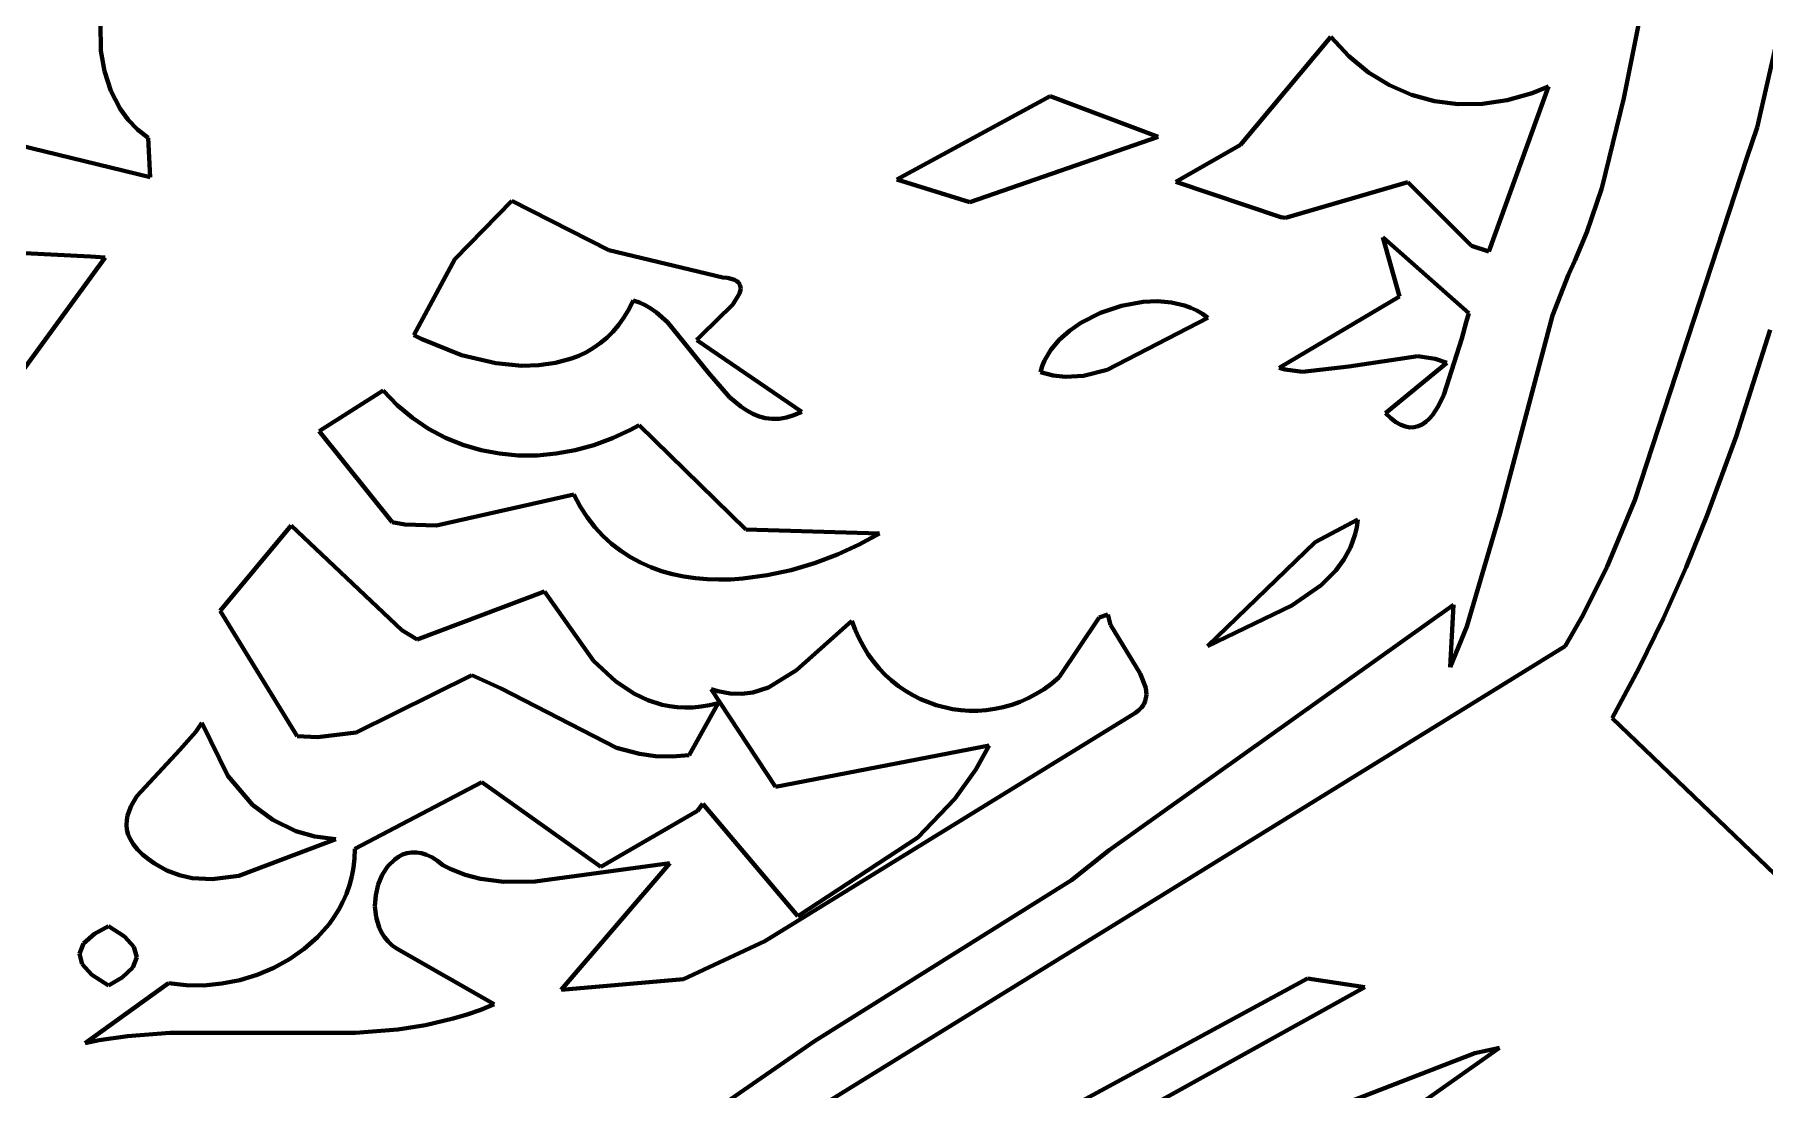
# Model space of a CAD drawing. Header units: millimetres. Extents: x 0 to 14.2, y 0 to 19.5.
# Drawn here: x 6.235 to 7.181, y 13.033 to 13.61 of the extents above; entities that cross this region are included whole.
import ezdxf

# ---------------------------------------------------------------- set-up
doc = ezdxf.new("R2010")
doc.units = ezdxf.units.MM
doc.layers.add('color#010101ff', color=7, linetype='CONTINUOUS', lineweight=100)
doc.layers.add('color#fdfdfdff', color=7, linetype='CONTINUOUS', lineweight=100)

msp = doc.modelspace()

# ---------------------------------------------------------------- linework, layer by layer
at = {"layer": 'color#010101ff'}
for p, q in [((7.12877, 13.69961), (7.10388, 13.57531)), ((7.17669, 13.55924), (7.2104, 13.70685)), ((6.27151, 13.60123), (6.27133, 13.61644)), ((6.94379, 13.60874), (6.89429, 13.54981)), ((6.95363, 13.59819), (6.94379, 13.60874)), ((6.27346, 13.58999), (6.27151, 13.60123)), ((6.96432, 13.58939), (6.95363, 13.59819)), ((6.27698, 13.57926), (6.27346, 13.58999)), ((6.97575, 13.58236), (6.96432, 13.58939)), ((6.28212, 13.56939), (6.27698, 13.57926)), ((6.79042, 13.57644), (6.70654, 13.5309)), ((6.84931, 13.55425), (6.79042, 13.57644)), ((6.98782, 13.57709), (6.97575, 13.58236)), ((7.0004, 13.57363), (6.98782, 13.57709)), ((7.03005, 13.49154), (7.06272, 13.58161)), ((7.0537, 13.578), (7.04015, 13.57414)), ((7.06272, 13.58161), (7.0537, 13.578)), ((6.28645, 13.56345), (6.28212, 13.56939)), ((7.01339, 13.57197), (7.0004, 13.57363)), ((7.02668, 13.57213), (7.01339, 13.57197)), ((7.04015, 13.57414), (7.02668, 13.57213)), ((7.10388, 13.57531), (7.0918, 13.52613)), ((6.29153, 13.55815), (6.28645, 13.56345)), ((6.29735, 13.55357), (6.29153, 13.55815)), ((7.17117, 13.54262), (7.17669, 13.55924)), ((6.21928, 13.55136), (6.29854, 13.53216)), ((6.29854, 13.53216), (6.29735, 13.55357)), ((6.74648, 13.51849), (6.84931, 13.55425)), ((6.89429, 13.54981), (6.85898, 13.52954)), ((7.10992, 13.35554), (7.17117, 13.54262)), ((6.70654, 13.5309), (6.74648, 13.51849)), ((6.85898, 13.52954), (6.91641, 13.5102)), ((6.91901, 13.50993), (6.98582, 13.52944)), ((6.98582, 13.52944), (7.02052, 13.49457)), ((6.49605, 13.51911), (6.46501, 13.48739)), ((6.5492, 13.49228), (6.49605, 13.51911)), ((7.0918, 13.52613), (7.0836, 13.5021)), ((6.91641, 13.5102), (6.91901, 13.50993)), ((7.0836, 13.5021), (7.07703, 13.48636)), ((6.26579, 13.48872), (6.20447, 13.49195)), ((6.61144, 13.4773), (6.5492, 13.49228)), ((6.97218, 13.4993), (6.98127, 13.4669)), ((7.01922, 13.45776), (6.97218, 13.4993)), ((7.02052, 13.49457), (7.03005, 13.49154)), ((6.0985, 13.24795), (6.27387, 13.48829)), ((6.27387, 13.48829), (6.26579, 13.48872)), ((6.46501, 13.48739), (6.44252, 13.44579)), ((7.07703, 13.48636), (7.07369, 13.479)), ((6.61397, 13.47702), (6.61144, 13.4773)), ((6.61608, 13.47657), (6.61397, 13.47702)), ((6.6178, 13.47598), (6.61608, 13.47657)), ((6.61914, 13.47524), (6.6178, 13.47598)), ((6.62012, 13.47437), (6.61914, 13.47524)), ((6.62078, 13.47339), (6.62012, 13.47437)), ((6.62119, 13.47111), (6.62078, 13.47339)), ((7.07369, 13.479), (7.06484, 13.45657)), ((6.56007, 13.45977), (6.56251, 13.46462)), ((6.56251, 13.46462), (6.56582, 13.46362)), ((6.56582, 13.46362), (6.56904, 13.46218)), ((6.59965, 13.44555), (6.61687, 13.46257)), ((6.61687, 13.46257), (6.62055, 13.46849)), ((6.62055, 13.46849), (6.62119, 13.47111)), ((6.84109, 13.46397), (6.82924, 13.46188)), ((6.84893, 13.46426), (6.84109, 13.46397)), ((6.85656, 13.4636), (6.84893, 13.46426)), ((6.8638, 13.46193), (6.85656, 13.4636)), ((6.98127, 13.4669), (6.91555, 13.4279)), ((6.55446, 13.45128), (6.55738, 13.45533)), ((6.55738, 13.45533), (6.56007, 13.45977)), ((6.56904, 13.46218), (6.57216, 13.46033)), ((6.57216, 13.46033), (6.57521, 13.45813)), ((6.57521, 13.45813), (6.58111, 13.45279)), ((6.81776, 13.458), (6.80717, 13.45254)), ((6.82924, 13.46188), (6.81776, 13.458)), ((6.82151, 13.42684), (6.87652, 13.4553)), ((6.86723, 13.4607), (6.8638, 13.46193)), ((6.8705, 13.45919), (6.86723, 13.4607)), ((6.87361, 13.45739), (6.8705, 13.45919)), ((6.87652, 13.4553), (6.87361, 13.45739)), ((7.01534, 13.44396), (7.01776, 13.45294)), ((7.01776, 13.45294), (7.01922, 13.45776)), ((7.06484, 13.45657), (7.03606, 13.348)), ((6.44252, 13.44579), (6.44659, 13.4437)), ((6.44659, 13.4437), (6.46865, 13.43483)), ((6.54444, 13.44136), (6.54798, 13.4443)), ((6.54798, 13.4443), (6.55132, 13.4476)), ((6.55132, 13.4476), (6.55446, 13.45128)), ((6.58111, 13.45279), (6.60355, 13.42509)), ((6.59715, 13.44301), (6.5978, 13.44373)), ((6.5978, 13.44373), (6.59965, 13.44555)), ((6.80086, 13.44813), (6.79533, 13.44317)), ((6.80717, 13.45254), (6.80086, 13.44813)), ((7.00546, 13.41307), (7.01534, 13.44396)), ((7.18391, 13.44874), (7.16529, 13.39039)), ((6.46865, 13.43483), (6.48746, 13.43037)), ((6.52867, 13.43292), (6.53283, 13.43455)), ((6.53283, 13.43455), (6.53686, 13.43649)), ((6.53686, 13.43649), (6.54073, 13.43876)), ((6.54073, 13.43876), (6.54444, 13.44136)), ((6.65458, 13.40384), (6.59715, 13.44301)), ((6.79073, 13.43772), (6.78723, 13.43185)), ((6.79533, 13.44317), (6.79073, 13.43772)), ((6.95361, 13.42859), (6.99135, 13.43427)), ((6.99135, 13.43427), (7.00077, 13.43282)), ((6.48746, 13.43037), (6.50166, 13.42904)), ((6.50166, 13.42904), (6.51096, 13.42929)), ((6.51096, 13.42929), (6.52001, 13.43055)), ((6.52001, 13.43055), (6.52867, 13.43292)), ((6.60355, 13.42509), (6.61516, 13.41195)), ((6.78594, 13.42877), (6.78498, 13.42562)), ((6.78498, 13.42562), (6.7919, 13.42376)), ((6.78723, 13.43185), (6.78594, 13.42877)), ((6.80863, 13.42349), (6.82151, 13.42684)), ((6.91555, 13.4279), (6.91874, 13.427)), ((6.91874, 13.427), (6.92829, 13.42565)), ((6.92829, 13.42565), (6.95361, 13.42859)), ((7.00706, 13.4307), (6.97355, 13.40316)), ((7.00077, 13.43282), (7.00706, 13.4307)), ((6.42578, 13.41559), (6.39085, 13.39328)), ((6.43352, 13.40756), (6.42578, 13.41559)), ((6.7919, 13.42376), (6.79868, 13.42296)), ((6.79868, 13.42296), (6.80863, 13.42349)), ((6.44182, 13.40058), (6.43352, 13.40756)), ((6.61516, 13.41195), (6.62133, 13.40669)), ((6.62133, 13.40669), (6.62454, 13.40452)), ((6.99922, 13.40212), (7.00251, 13.40713)), ((7.00251, 13.40713), (7.00546, 13.41307)), ((6.45062, 13.39464), (6.44182, 13.40058)), ((6.56571, 13.39663), (6.5609, 13.394)), ((6.62392, 13.33954), (6.56571, 13.39663)), ((6.62454, 13.40452), (6.62786, 13.40273)), ((6.62786, 13.40273), (6.63127, 13.40134)), ((6.63127, 13.40134), (6.63481, 13.40041)), ((6.63481, 13.40041), (6.63847, 13.39996)), ((6.63847, 13.39996), (6.64227, 13.40003)), ((6.64227, 13.40003), (6.64621, 13.40068)), ((6.64621, 13.40068), (6.65032, 13.40194)), ((6.65032, 13.40194), (6.65458, 13.40384)), ((6.97355, 13.40316), (6.9765, 13.40039)), ((6.9765, 13.40039), (6.97931, 13.39825)), ((6.97931, 13.39825), (6.98199, 13.39672)), ((6.98199, 13.39672), (6.98455, 13.39576)), ((6.99149, 13.39595), (6.99358, 13.39692)), ((6.99358, 13.39692), (6.99556, 13.3983)), ((6.99556, 13.3983), (6.99744, 13.40004)), ((6.99744, 13.40004), (6.99922, 13.40212)), ((6.39085, 13.39328), (6.4307, 13.34355)), ((6.45984, 13.38972), (6.45062, 13.39464)), ((6.46942, 13.38581), (6.45984, 13.38972)), ((6.55106, 13.3894), (6.54098, 13.38569)), ((6.5609, 13.394), (6.55106, 13.3894)), ((6.98455, 13.39576), (6.98698, 13.39533)), ((6.98698, 13.39533), (6.98929, 13.3954)), ((6.98929, 13.3954), (6.99149, 13.39595)), ((7.16529, 13.39039), (7.14949, 13.34732)), ((6.47929, 13.38291), (6.46942, 13.38581)), ((6.48939, 13.38099), (6.47929, 13.38291)), ((6.49965, 13.38004), (6.48939, 13.38099)), ((6.51001, 13.38005), (6.49965, 13.38004)), ((6.52039, 13.381), (6.51001, 13.38005)), ((6.53074, 13.38289), (6.52039, 13.381)), ((6.54098, 13.38569), (6.53074, 13.38289)), ((6.455, 13.34164), (6.52994, 13.35858)), ((6.52994, 13.35858), (6.53344, 13.35214)), ((6.53344, 13.35214), (6.53729, 13.34625)), ((7.09475, 13.31934), (7.10992, 13.35554)), ((6.37557, 13.34179), (6.33666, 13.29504)), ((6.43608, 13.28443), (6.37557, 13.34179)), ((6.4307, 13.34355), (6.4377, 13.34218)), ((6.4377, 13.34218), (6.455, 13.34164)), ((6.53729, 13.34625), (6.54146, 13.34088)), ((6.54146, 13.34088), (6.54593, 13.33603)), ((6.69708, 13.33727), (6.62392, 13.33954)), ((6.95857, 13.34495), (6.93523, 13.33259)), ((6.95708, 13.33698), (6.95797, 13.34087)), ((6.95797, 13.34087), (6.95857, 13.34495)), ((7.03606, 13.348), (7.01803, 13.28653)), ((7.14949, 13.34732), (7.13794, 13.31902)), ((6.54593, 13.33603), (6.55068, 13.33167)), ((6.55068, 13.33167), (6.5557, 13.32779)), ((6.67402, 13.32586), (6.68591, 13.33126)), ((6.68591, 13.33126), (6.69708, 13.33727)), ((6.93523, 13.33259), (6.87628, 13.27571)), ((6.95449, 13.32972), (6.95708, 13.33698)), ((6.5557, 13.32779), (6.56096, 13.32439)), ((6.56096, 13.32439), (6.56644, 13.32143)), ((6.56644, 13.32143), (6.57212, 13.31892)), ((6.6487, 13.31736), (6.66156, 13.32119)), ((6.66156, 13.32119), (6.67402, 13.32586)), ((6.94649, 13.31711), (6.95092, 13.32312)), ((6.95092, 13.32312), (6.95449, 13.32972)), ((6.57212, 13.31892), (6.57798, 13.31682)), ((6.57798, 13.31682), (6.58401, 13.31514)), ((6.58401, 13.31514), (6.59017, 13.31384)), ((6.59017, 13.31384), (6.59646, 13.31293)), ((6.59646, 13.31293), (6.60285, 13.31237)), ((6.60285, 13.31237), (6.60932, 13.31216)), ((6.60932, 13.31216), (6.61585, 13.31229)), ((6.61585, 13.31229), (6.62242, 13.31273)), ((6.62242, 13.31273), (6.6356, 13.3145)), ((6.6356, 13.3145), (6.6487, 13.31736)), ((6.93847, 13.30909), (6.94649, 13.31711)), ((7.08161, 13.29293), (7.09475, 13.31934)), ((7.13794, 13.31902), (7.12548, 13.29109)), ((6.51389, 13.30565), (6.44445, 13.27938)), ((6.54081, 13.26775), (6.51389, 13.30565)), ((6.92239, 13.29791), (6.93847, 13.30909)), ((6.33666, 13.29504), (6.37875, 13.22658)), ((6.82185, 13.29301), (6.81705, 13.29138)), ((6.82322, 13.28745), (6.82185, 13.29301)), ((7.01071, 13.29837), (6.82259, 13.16425)), ((6.87628, 13.27571), (6.92239, 13.29791)), ((7.00894, 13.26423), (7.01071, 13.29837)), ((7.07184, 13.27576), (7.08161, 13.29293)), ((6.44445, 13.27938), (6.43608, 13.28443)), ((6.68197, 13.2897), (6.65176, 13.26267)), ((6.68379, 13.28473), (6.68197, 13.2897)), ((6.6859, 13.28001), (6.68379, 13.28473)), ((6.81705, 13.29138), (6.79533, 13.25876)), ((6.8395, 13.2609), (6.82322, 13.28745)), ((7.01803, 13.28653), (7.00894, 13.26423)), ((7.12548, 13.29109), (7.11205, 13.26357)), ((6.58273, 12.97365), (7.07184, 13.27576)), ((6.68828, 13.27553), (6.6859, 13.28001)), ((6.69091, 13.2713), (6.68828, 13.27553)), ((6.55305, 13.25638), (6.54081, 13.26775)), ((6.69379, 13.26731), (6.69091, 13.2713)), ((6.69689, 13.26359), (6.69379, 13.26731)), ((6.41096, 13.22861), (6.47422, 13.25993)), ((6.47422, 13.25993), (6.49029, 13.25263)), ((6.56323, 13.24963), (6.55305, 13.25638)), ((6.65176, 13.26267), (6.63639, 13.25311)), ((6.7002, 13.26012), (6.69689, 13.26359)), ((6.70371, 13.25692), (6.7002, 13.26012)), ((6.70739, 13.25399), (6.70371, 13.25692)), ((6.79126, 13.25538), (6.78706, 13.25235)), ((6.79533, 13.25876), (6.79126, 13.25538)), ((6.84262, 13.25296), (6.8395, 13.2609)), ((7.11205, 13.26357), (7.09756, 13.2365)), ((6.49029, 13.25263), (6.55331, 13.22028)), ((6.57052, 13.24619), (6.56323, 13.24963)), ((6.57824, 13.24374), (6.57052, 13.24619)), ((6.60512, 13.25225), (6.64019, 13.19895)), ((6.60867, 13.25117), (6.60512, 13.25225)), ((6.61545, 13.24989), (6.60867, 13.25117)), ((6.62185, 13.24968), (6.61545, 13.24989)), ((6.62789, 13.25043), (6.62185, 13.24968)), ((6.63639, 13.25311), (6.62789, 13.25043)), ((6.71124, 13.25134), (6.70739, 13.25399)), ((6.71524, 13.24896), (6.71124, 13.25134)), ((6.71938, 13.24687), (6.71524, 13.24896)), ((6.72798, 13.24354), (6.71938, 13.24687)), ((6.77386, 13.24538), (6.76931, 13.24374)), ((6.77835, 13.24736), (6.77386, 13.24538)), ((6.78275, 13.24968), (6.77835, 13.24736)), ((6.78706, 13.25235), (6.78275, 13.24968)), ((6.84144, 13.24395), (6.84225, 13.24565)), ((6.84225, 13.24565), (6.84297, 13.24921)), ((6.84297, 13.24921), (6.84262, 13.25296)), ((6.58226, 13.24293), (6.57824, 13.24374)), ((6.5864, 13.2424), (6.58226, 13.24293)), ((6.59065, 13.24218), (6.5864, 13.2424)), ((6.59502, 13.24228), (6.59065, 13.24218)), ((6.5931, 13.21619), (6.60885, 13.24464)), ((6.59951, 13.24271), (6.59502, 13.24228)), ((6.60412, 13.24349), (6.59951, 13.24271)), ((6.60885, 13.24464), (6.60412, 13.24349)), ((6.63434, 13.1145), (6.83463, 13.23781)), ((6.73694, 13.2414), (6.72798, 13.24354)), ((6.74152, 13.24079), (6.73694, 13.2414)), ((6.74613, 13.24048), (6.74152, 13.24079)), ((6.75078, 13.24049), (6.74613, 13.24048)), ((6.75543, 13.24081), (6.75078, 13.24049)), ((6.76008, 13.24146), (6.75543, 13.24081)), ((6.76472, 13.24243), (6.76008, 13.24146)), ((6.76931, 13.24374), (6.76472, 13.24243)), ((6.83463, 13.23781), (6.83691, 13.23924)), ((6.83691, 13.23924), (6.8388, 13.24074)), ((6.8388, 13.24074), (6.8403, 13.24231)), ((6.8403, 13.24231), (6.84144, 13.24395)), ((7.09756, 13.2365), (7.21594, 13.12257)), ((6.32351, 13.22893), (6.31474, 13.21906)), ((6.32678, 13.23382), (6.32351, 13.22893)), ((6.3409, 13.2049), (6.32678, 13.23382)), ((6.37875, 13.22658), (6.38986, 13.22598)), ((6.38986, 13.22598), (6.41096, 13.22861)), ((6.31474, 13.21906), (6.29114, 13.19371)), ((6.55331, 13.22028), (6.56596, 13.21693)), ((6.56596, 13.21693), (6.5747, 13.2157)), ((6.64019, 13.19895), (6.75695, 13.22153)), ((6.75695, 13.22153), (6.74969, 13.20834)), ((6.5747, 13.2157), (6.58373, 13.21541)), ((6.58373, 13.21541), (6.5931, 13.21619)), ((6.74969, 13.20834), (6.73826, 13.19231)), ((6.35448, 13.1891), (6.3409, 13.2049)), ((6.47981, 13.20147), (6.41033, 13.16497)), ((6.54472, 13.15514), (6.47981, 13.20147)), ((6.28807, 13.18852), (6.28611, 13.1833)), ((6.29114, 13.19371), (6.28807, 13.18852)), ((6.36547, 13.18078), (6.35448, 13.1891)), ((6.60043, 13.1896), (6.59764, 13.1857)), ((6.65236, 13.1282), (6.60043, 13.1896)), ((6.73826, 13.19231), (6.71797, 13.17123)), ((6.28562, 13.18067), (6.28551, 13.17803)), ((6.28611, 13.1833), (6.28562, 13.18067)), ((6.37804, 13.17465), (6.36547, 13.18078)), ((6.59764, 13.1857), (6.54472, 13.15514)), ((6.28551, 13.17803), (6.28579, 13.17538)), ((6.28579, 13.17538), (6.28651, 13.17272)), ((6.28651, 13.17272), (6.28768, 13.17005)), ((6.28768, 13.17005), (6.28934, 13.16737)), ((6.34696, 13.15031), (6.39993, 13.17029)), ((6.38852, 13.17169), (6.37804, 13.17465)), ((6.39993, 13.17029), (6.38852, 13.17169)), ((6.71797, 13.17123), (6.65236, 13.1282)), ((6.28934, 13.16737), (6.29153, 13.16468)), ((6.29153, 13.16468), (6.29426, 13.16198)), ((6.29426, 13.16198), (6.29758, 13.15926)), ((6.41033, 13.16497), (6.41016, 13.15976)), ((6.43209, 13.15923), (6.43419, 13.16069)), ((6.43419, 13.16069), (6.43644, 13.16183)), ((6.43644, 13.16183), (6.43882, 13.16263)), ((6.43882, 13.16263), (6.44133, 13.16305)), ((6.44133, 13.16305), (6.44396, 13.16306)), ((6.44396, 13.16306), (6.44669, 13.16265)), ((6.44669, 13.16265), (6.44951, 13.16177)), ((6.44951, 13.16177), (6.45242, 13.1604)), ((6.45242, 13.1604), (6.45541, 13.15851)), ((6.82259, 13.16425), (6.80199, 13.14794)), ((6.29758, 13.15926), (6.30085, 13.15691)), ((6.30085, 13.15691), (6.30755, 13.15314)), ((6.30755, 13.15314), (6.31444, 13.15053)), ((6.31444, 13.15053), (6.3215, 13.14898)), ((6.4096, 13.1547), (6.40867, 13.1498)), ((6.41016, 13.15976), (6.4096, 13.1547)), ((6.4231, 13.14549), (6.42534, 13.15083)), ((6.42534, 13.15083), (6.42836, 13.15549)), ((6.42836, 13.15549), (6.43209, 13.15923)), ((6.45541, 13.15851), (6.45845, 13.15607)), ((6.45845, 13.15607), (6.4625, 13.15402)), ((6.4625, 13.15402), (6.4707, 13.15078)), ((6.4707, 13.15078), (6.47901, 13.14857)), ((6.5088, 13.14718), (6.58244, 13.15718)), ((6.58244, 13.15718), (6.52307, 13.08789)), ((6.3215, 13.14898), (6.33231, 13.1484)), ((6.33231, 13.1484), (6.34696, 13.15031)), ((6.40739, 13.14506), (6.40577, 13.14048)), ((6.40867, 13.1498), (6.40739, 13.14506)), ((6.42174, 13.1397), (6.4231, 13.14549)), ((6.47901, 13.14857), (6.49166, 13.14692)), ((6.49166, 13.14692), (6.5088, 13.14718)), ((6.80199, 13.14794), (6.66149, 13.05981)), ((6.40159, 13.13184), (6.39906, 13.12778)), ((6.40383, 13.13607), (6.40159, 13.13184)), ((6.40577, 13.14048), (6.40383, 13.13607)), ((6.42132, 13.1337), (6.42174, 13.1397)), ((6.42194, 13.12772), (6.42132, 13.1337)), ((6.27572, 13.1228), (6.26811, 13.11858)), ((6.28449, 13.11705), (6.27572, 13.1228)), ((6.39626, 13.1239), (6.3899, 13.11671)), ((6.39906, 13.12778), (6.39626, 13.1239)), ((6.42367, 13.12199), (6.42194, 13.12772)), ((6.42498, 13.11929), (6.42367, 13.12199)), ((6.26203, 13.11318), (6.25976, 13.10764)), ((6.26811, 13.11858), (6.26203, 13.11318)), ((6.28962, 13.11135), (6.28449, 13.11705)), ((6.3899, 13.11671), (6.38265, 13.11031)), ((6.4266, 13.11675), (6.42498, 13.11929)), ((6.42854, 13.11439), (6.4266, 13.11675)), ((6.43081, 13.11223), (6.42854, 13.11439)), ((6.58988, 13.09374), (6.63434, 13.1145)), ((6.25976, 13.10764), (6.2613, 13.10197)), ((6.28891, 13.10013), (6.29109, 13.10572)), ((6.29109, 13.10572), (6.28962, 13.11135)), ((6.37465, 13.10472), (6.36602, 13.09999)), ((6.38265, 13.11031), (6.37465, 13.10472)), ((6.43341, 13.11032), (6.43081, 13.11223)), ((6.48651, 13.08004), (6.43341, 13.11032)), ((6.2613, 13.10197), (6.26664, 13.09617)), ((6.26664, 13.09617), (6.27578, 13.09023)), ((6.27578, 13.09023), (6.28308, 13.09461)), ((6.28308, 13.09461), (6.28891, 13.10013)), ((6.35689, 13.09615), (6.3474, 13.09324)), ((6.36602, 13.09999), (6.35689, 13.09615)), ((6.52307, 13.08789), (6.58988, 13.09374)), ((6.93091, 13.0942), (6.7151, 12.97694)), ((6.96225, 13.08939), (6.93091, 13.0942)), ((6.30842, 13.09159), (6.26289, 13.05877)), ((6.31805, 13.09043), (6.30842, 13.09159)), ((6.32785, 13.09035), (6.31805, 13.09043)), ((6.33768, 13.09129), (6.32785, 13.09035)), ((6.3474, 13.09324), (6.33768, 13.09129)), ((6.6499, 12.91611), (6.96225, 13.08939)), ((6.47164, 13.07446), (6.4791, 13.07706)), ((6.4791, 13.07706), (6.48651, 13.08004)), ((6.41068, 13.0644), (6.43378, 13.0663)), ((6.43378, 13.0663), (6.44903, 13.06869)), ((6.44903, 13.06869), (6.46414, 13.07221)), ((6.46414, 13.07221), (6.47164, 13.07446)), ((6.26289, 13.05877), (6.27057, 13.06032)), ((6.27057, 13.06032), (6.286, 13.06263)), ((6.286, 13.06263), (6.30929, 13.06442)), ((6.30929, 13.06442), (6.41068, 13.0644)), ((6.66149, 13.05981), (6.61124, 13.02506)), ((6.98944, 13.02334), (7.03589, 13.05629)), ((7.03589, 13.05629), (7.02236, 13.05334)), ((7.02236, 13.05334), (6.93256, 13.01843))]:
    msp.add_line(p, q, dxfattribs=at)
at = {"layer": 'color#fdfdfdff'}
for p, q in [((7.10388, 13.57531), (7.12877, 13.69961)), ((7.2104, 13.70685), (7.17669, 13.55924)), ((6.27133, 13.61644), (6.27151, 13.60123)), ((6.89429, 13.54981), (6.94379, 13.60874)), ((6.94379, 13.60874), (6.95363, 13.59819)), ((6.27151, 13.60123), (6.27346, 13.58999)), ((6.95363, 13.59819), (6.96432, 13.58939)), ((6.27346, 13.58999), (6.27698, 13.57926)), ((6.96432, 13.58939), (6.97575, 13.58236)), ((6.27698, 13.57926), (6.28212, 13.56939)), ((6.70654, 13.5309), (6.79042, 13.57644)), ((6.79042, 13.57644), (6.84931, 13.55425)), ((6.97575, 13.58236), (6.98782, 13.57709)), ((6.98782, 13.57709), (7.0004, 13.57363)), ((7.06272, 13.58161), (7.03005, 13.49154)), ((7.04015, 13.57414), (7.0537, 13.578)), ((7.0537, 13.578), (7.06272, 13.58161)), ((6.28212, 13.56939), (6.28645, 13.56345)), ((7.0004, 13.57363), (7.01339, 13.57197)), ((7.01339, 13.57197), (7.02668, 13.57213)), ((7.02668, 13.57213), (7.04015, 13.57414)), ((7.0918, 13.52613), (7.10388, 13.57531)), ((6.28645, 13.56345), (6.29153, 13.55815)), ((6.29153, 13.55815), (6.29735, 13.55357)), ((7.17669, 13.55924), (7.17117, 13.54262)), ((6.29854, 13.53216), (6.21928, 13.55136)), ((6.29735, 13.55357), (6.29854, 13.53216)), ((6.84931, 13.55425), (6.74648, 13.51849)), ((6.85898, 13.52954), (6.89429, 13.54981)), ((7.17117, 13.54262), (7.10992, 13.35554)), ((6.74648, 13.51849), (6.70654, 13.5309)), ((6.91641, 13.5102), (6.85898, 13.52954)), ((6.98582, 13.52944), (6.91901, 13.50993)), ((7.02052, 13.49457), (6.98582, 13.52944)), ((6.46501, 13.48739), (6.49605, 13.51911)), ((6.49605, 13.51911), (6.5492, 13.49228)), ((7.0836, 13.5021), (7.0918, 13.52613)), ((6.91901, 13.50993), (6.91641, 13.5102)), ((7.07703, 13.48636), (7.0836, 13.5021)), ((6.20447, 13.49195), (6.26579, 13.48872)), ((6.5492, 13.49228), (6.61144, 13.4773)), ((6.97218, 13.4993), (7.01922, 13.45776)), ((6.98127, 13.4669), (6.97218, 13.4993)), ((7.03005, 13.49154), (7.02052, 13.49457)), ((6.27387, 13.48829), (6.0985, 13.24795)), ((6.26579, 13.48872), (6.27387, 13.48829)), ((6.44252, 13.44579), (6.46501, 13.48739)), ((7.07369, 13.479), (7.07703, 13.48636)), ((6.61144, 13.4773), (6.61397, 13.47702)), ((6.61397, 13.47702), (6.61608, 13.47657)), ((6.61608, 13.47657), (6.6178, 13.47598)), ((6.6178, 13.47598), (6.61914, 13.47524)), ((6.61914, 13.47524), (6.62012, 13.47437)), ((6.62012, 13.47437), (6.62078, 13.47339)), ((6.62078, 13.47339), (6.62119, 13.47111)), ((7.06484, 13.45657), (7.07369, 13.479)), ((6.56251, 13.46462), (6.56007, 13.45977)), ((6.56582, 13.46362), (6.56251, 13.46462)), ((6.56904, 13.46218), (6.56582, 13.46362)), ((6.61687, 13.46257), (6.59965, 13.44555)), ((6.62055, 13.46849), (6.61687, 13.46257)), ((6.62119, 13.47111), (6.62055, 13.46849)), ((6.82924, 13.46188), (6.84109, 13.46397)), ((6.84109, 13.46397), (6.84893, 13.46426)), ((6.84893, 13.46426), (6.85656, 13.4636)), ((6.85656, 13.4636), (6.8638, 13.46193)), ((6.91555, 13.4279), (6.98127, 13.4669)), ((6.55738, 13.45533), (6.55446, 13.45128)), ((6.56007, 13.45977), (6.55738, 13.45533)), ((6.57216, 13.46033), (6.56904, 13.46218)), ((6.57521, 13.45813), (6.57216, 13.46033)), ((6.58111, 13.45279), (6.57521, 13.45813)), ((6.80717, 13.45254), (6.81776, 13.458)), ((6.81776, 13.458), (6.82924, 13.46188)), ((6.87652, 13.4553), (6.82151, 13.42684)), ((6.8638, 13.46193), (6.86723, 13.4607)), ((6.86723, 13.4607), (6.8705, 13.45919)), ((6.8705, 13.45919), (6.87361, 13.45739)), ((6.87361, 13.45739), (6.87652, 13.4553)), ((7.01776, 13.45294), (7.01534, 13.44396)), ((7.01922, 13.45776), (7.01776, 13.45294)), ((7.03606, 13.348), (7.06484, 13.45657)), ((6.44659, 13.4437), (6.44252, 13.44579)), ((6.46865, 13.43483), (6.44659, 13.4437)), ((6.54798, 13.4443), (6.54444, 13.44136)), ((6.55132, 13.4476), (6.54798, 13.4443)), ((6.55446, 13.45128), (6.55132, 13.4476)), ((6.60355, 13.42509), (6.58111, 13.45279)), ((6.5978, 13.44373), (6.59715, 13.44301)), ((6.59965, 13.44555), (6.5978, 13.44373)), ((6.79533, 13.44317), (6.80086, 13.44813)), ((6.80086, 13.44813), (6.80717, 13.45254)), ((7.01534, 13.44396), (7.00546, 13.41307)), ((7.16529, 13.39039), (7.18391, 13.44874)), ((6.48746, 13.43037), (6.46865, 13.43483)), ((6.53283, 13.43455), (6.52867, 13.43292)), ((6.53686, 13.43649), (6.53283, 13.43455)), ((6.54073, 13.43876), (6.53686, 13.43649)), ((6.54444, 13.44136), (6.54073, 13.43876)), ((6.59715, 13.44301), (6.65458, 13.40384)), ((6.78723, 13.43185), (6.79073, 13.43772)), ((6.79073, 13.43772), (6.79533, 13.44317)), ((6.99135, 13.43427), (6.95361, 13.42859)), ((7.00077, 13.43282), (6.99135, 13.43427)), ((6.50166, 13.42904), (6.48746, 13.43037)), ((6.51096, 13.42929), (6.50166, 13.42904)), ((6.52001, 13.43055), (6.51096, 13.42929)), ((6.52867, 13.43292), (6.52001, 13.43055)), ((6.61516, 13.41195), (6.60355, 13.42509)), ((6.78498, 13.42562), (6.78594, 13.42877)), ((6.7919, 13.42376), (6.78498, 13.42562)), ((6.78594, 13.42877), (6.78723, 13.43185)), ((6.82151, 13.42684), (6.80863, 13.42349)), ((6.91874, 13.427), (6.91555, 13.4279)), ((6.92829, 13.42565), (6.91874, 13.427)), ((6.95361, 13.42859), (6.92829, 13.42565)), ((6.97355, 13.40316), (7.00706, 13.4307)), ((7.00706, 13.4307), (7.00077, 13.43282)), ((6.39085, 13.39328), (6.42578, 13.41559)), ((6.42578, 13.41559), (6.43352, 13.40756)), ((6.79868, 13.42296), (6.7919, 13.42376)), ((6.80863, 13.42349), (6.79868, 13.42296)), ((6.43352, 13.40756), (6.44182, 13.40058)), ((6.62133, 13.40669), (6.61516, 13.41195)), ((6.62454, 13.40452), (6.62133, 13.40669)), ((7.00251, 13.40713), (6.99922, 13.40212)), ((7.00546, 13.41307), (7.00251, 13.40713)), ((6.44182, 13.40058), (6.45062, 13.39464)), ((6.5609, 13.394), (6.56571, 13.39663)), ((6.56571, 13.39663), (6.62392, 13.33954)), ((6.62786, 13.40273), (6.62454, 13.40452)), ((6.63127, 13.40134), (6.62786, 13.40273)), ((6.63481, 13.40041), (6.63127, 13.40134)), ((6.63847, 13.39996), (6.63481, 13.40041)), ((6.64227, 13.40003), (6.63847, 13.39996)), ((6.64621, 13.40068), (6.64227, 13.40003)), ((6.65032, 13.40194), (6.64621, 13.40068)), ((6.65458, 13.40384), (6.65032, 13.40194)), ((6.9765, 13.40039), (6.97355, 13.40316)), ((6.97931, 13.39825), (6.9765, 13.40039)), ((6.98199, 13.39672), (6.97931, 13.39825)), ((6.98455, 13.39576), (6.98199, 13.39672)), ((6.99358, 13.39692), (6.99149, 13.39595)), ((6.99556, 13.3983), (6.99358, 13.39692)), ((6.99744, 13.40004), (6.99556, 13.3983)), ((6.99922, 13.40212), (6.99744, 13.40004)), ((6.4307, 13.34355), (6.39085, 13.39328)), ((6.45062, 13.39464), (6.45984, 13.38972)), ((6.45984, 13.38972), (6.46942, 13.38581)), ((6.54098, 13.38569), (6.55106, 13.3894)), ((6.55106, 13.3894), (6.5609, 13.394)), ((6.98698, 13.39533), (6.98455, 13.39576)), ((6.98929, 13.3954), (6.98698, 13.39533)), ((6.99149, 13.39595), (6.98929, 13.3954)), ((7.14949, 13.34732), (7.16529, 13.39039)), ((6.46942, 13.38581), (6.47929, 13.38291)), ((6.47929, 13.38291), (6.48939, 13.38099)), ((6.48939, 13.38099), (6.49965, 13.38004)), ((6.49965, 13.38004), (6.51001, 13.38005)), ((6.51001, 13.38005), (6.52039, 13.381)), ((6.52039, 13.381), (6.53074, 13.38289)), ((6.53074, 13.38289), (6.54098, 13.38569)), ((6.52994, 13.35858), (6.455, 13.34164)), ((6.53344, 13.35214), (6.52994, 13.35858)), ((6.53729, 13.34625), (6.53344, 13.35214)), ((7.10992, 13.35554), (7.09475, 13.31934)), ((6.33666, 13.29504), (6.37557, 13.34179)), ((6.37557, 13.34179), (6.43608, 13.28443)), ((6.4377, 13.34218), (6.4307, 13.34355)), ((6.455, 13.34164), (6.4377, 13.34218)), ((6.54146, 13.34088), (6.53729, 13.34625)), ((6.54593, 13.33603), (6.54146, 13.34088)), ((6.62392, 13.33954), (6.69708, 13.33727)), ((6.93523, 13.33259), (6.95857, 13.34495)), ((6.95797, 13.34087), (6.95708, 13.33698)), ((6.95857, 13.34495), (6.95797, 13.34087)), ((7.01803, 13.28653), (7.03606, 13.348)), ((7.13794, 13.31902), (7.14949, 13.34732)), ((6.55068, 13.33167), (6.54593, 13.33603)), ((6.5557, 13.32779), (6.55068, 13.33167)), ((6.68591, 13.33126), (6.67402, 13.32586)), ((6.69708, 13.33727), (6.68591, 13.33126)), ((6.87628, 13.27571), (6.93523, 13.33259)), ((6.95708, 13.33698), (6.95449, 13.32972)), ((6.56096, 13.32439), (6.5557, 13.32779)), ((6.56644, 13.32143), (6.56096, 13.32439)), ((6.57212, 13.31892), (6.56644, 13.32143)), ((6.66156, 13.32119), (6.6487, 13.31736)), ((6.67402, 13.32586), (6.66156, 13.32119)), ((6.95092, 13.32312), (6.94649, 13.31711)), ((6.95449, 13.32972), (6.95092, 13.32312)), ((6.57798, 13.31682), (6.57212, 13.31892)), ((6.58401, 13.31514), (6.57798, 13.31682)), ((6.59017, 13.31384), (6.58401, 13.31514)), ((6.59646, 13.31293), (6.59017, 13.31384)), ((6.60285, 13.31237), (6.59646, 13.31293)), ((6.60932, 13.31216), (6.60285, 13.31237)), ((6.61585, 13.31229), (6.60932, 13.31216)), ((6.62242, 13.31273), (6.61585, 13.31229)), ((6.6356, 13.3145), (6.62242, 13.31273)), ((6.6487, 13.31736), (6.6356, 13.3145)), ((6.94649, 13.31711), (6.93847, 13.30909)), ((7.09475, 13.31934), (7.08161, 13.29293)), ((7.12548, 13.29109), (7.13794, 13.31902)), ((6.44445, 13.27938), (6.51389, 13.30565)), ((6.51389, 13.30565), (6.54081, 13.26775)), ((6.93847, 13.30909), (6.92239, 13.29791)), ((6.37875, 13.22658), (6.33666, 13.29504)), ((6.81705, 13.29138), (6.82185, 13.29301)), ((6.82185, 13.29301), (6.82322, 13.28745)), ((6.82259, 13.16425), (7.01071, 13.29837)), ((6.92239, 13.29791), (6.87628, 13.27571)), ((7.01071, 13.29837), (7.00894, 13.26423)), ((7.08161, 13.29293), (7.07184, 13.27576)), ((6.43608, 13.28443), (6.44445, 13.27938)), ((6.65176, 13.26267), (6.68197, 13.2897)), ((6.68197, 13.2897), (6.68379, 13.28473)), ((6.68379, 13.28473), (6.6859, 13.28001)), ((6.79533, 13.25876), (6.81705, 13.29138)), ((6.82322, 13.28745), (6.8395, 13.2609)), ((7.00894, 13.26423), (7.01803, 13.28653)), ((7.11205, 13.26357), (7.12548, 13.29109)), ((7.07184, 13.27576), (6.58273, 12.97365)), ((6.6859, 13.28001), (6.68828, 13.27553)), ((6.68828, 13.27553), (6.69091, 13.2713)), ((6.54081, 13.26775), (6.55305, 13.25638)), ((6.69091, 13.2713), (6.69379, 13.26731)), ((6.69379, 13.26731), (6.69689, 13.26359)), ((6.47422, 13.25993), (6.41096, 13.22861)), ((6.49029, 13.25263), (6.47422, 13.25993)), ((6.55305, 13.25638), (6.56323, 13.24963)), ((6.63639, 13.25311), (6.65176, 13.26267)), ((6.69689, 13.26359), (6.7002, 13.26012)), ((6.7002, 13.26012), (6.70371, 13.25692)), ((6.70371, 13.25692), (6.70739, 13.25399)), ((6.78706, 13.25235), (6.79126, 13.25538)), ((6.79126, 13.25538), (6.79533, 13.25876)), ((6.8395, 13.2609), (6.84262, 13.25296)), ((7.09756, 13.2365), (7.11205, 13.26357)), ((6.55331, 13.22028), (6.49029, 13.25263)), ((6.56323, 13.24963), (6.57052, 13.24619)), ((6.57052, 13.24619), (6.57824, 13.24374)), ((6.60512, 13.25225), (6.60867, 13.25117)), ((6.64019, 13.19895), (6.60512, 13.25225)), ((6.60867, 13.25117), (6.61545, 13.24989)), ((6.61545, 13.24989), (6.62185, 13.24968)), ((6.62185, 13.24968), (6.62789, 13.25043)), ((6.62789, 13.25043), (6.63639, 13.25311)), ((6.70739, 13.25399), (6.71124, 13.25134)), ((6.71124, 13.25134), (6.71524, 13.24896)), ((6.71524, 13.24896), (6.71938, 13.24687)), ((6.71938, 13.24687), (6.72798, 13.24354)), ((6.76931, 13.24374), (6.77386, 13.24538)), ((6.77386, 13.24538), (6.77835, 13.24736)), ((6.77835, 13.24736), (6.78275, 13.24968)), ((6.78275, 13.24968), (6.78706, 13.25235)), ((6.84225, 13.24565), (6.84144, 13.24395)), ((6.84297, 13.24921), (6.84225, 13.24565)), ((6.84262, 13.25296), (6.84297, 13.24921)), ((6.57824, 13.24374), (6.58226, 13.24293)), ((6.58226, 13.24293), (6.5864, 13.2424)), ((6.5864, 13.2424), (6.59065, 13.24218)), ((6.59065, 13.24218), (6.59502, 13.24228)), ((6.60885, 13.24464), (6.5931, 13.21619)), ((6.59502, 13.24228), (6.59951, 13.24271)), ((6.59951, 13.24271), (6.60412, 13.24349)), ((6.60412, 13.24349), (6.60885, 13.24464)), ((6.83463, 13.23781), (6.63434, 13.1145)), ((6.72798, 13.24354), (6.73694, 13.2414)), ((6.73694, 13.2414), (6.74152, 13.24079)), ((6.74152, 13.24079), (6.74613, 13.24048)), ((6.74613, 13.24048), (6.75078, 13.24049)), ((6.75078, 13.24049), (6.75543, 13.24081)), ((6.75543, 13.24081), (6.76008, 13.24146)), ((6.76008, 13.24146), (6.76472, 13.24243)), ((6.76472, 13.24243), (6.76931, 13.24374)), ((6.83691, 13.23924), (6.83463, 13.23781)), ((6.8388, 13.24074), (6.83691, 13.23924)), ((6.8403, 13.24231), (6.8388, 13.24074)), ((6.84144, 13.24395), (6.8403, 13.24231)), ((7.21594, 13.12257), (7.09756, 13.2365)), ((6.31474, 13.21906), (6.32351, 13.22893)), ((6.32351, 13.22893), (6.32678, 13.23382)), ((6.32678, 13.23382), (6.3409, 13.2049)), ((6.38986, 13.22598), (6.37875, 13.22658)), ((6.41096, 13.22861), (6.38986, 13.22598)), ((6.29114, 13.19371), (6.31474, 13.21906)), ((6.56596, 13.21693), (6.55331, 13.22028)), ((6.5747, 13.2157), (6.56596, 13.21693)), ((6.75695, 13.22153), (6.64019, 13.19895)), ((6.74969, 13.20834), (6.75695, 13.22153)), ((6.58373, 13.21541), (6.5747, 13.2157)), ((6.5931, 13.21619), (6.58373, 13.21541)), ((6.73826, 13.19231), (6.74969, 13.20834)), ((6.3409, 13.2049), (6.35448, 13.1891)), ((6.41033, 13.16497), (6.47981, 13.20147)), ((6.47981, 13.20147), (6.54472, 13.15514)), ((6.28611, 13.1833), (6.28807, 13.18852)), ((6.28807, 13.18852), (6.29114, 13.19371)), ((6.35448, 13.1891), (6.36547, 13.18078)), ((6.59764, 13.1857), (6.60043, 13.1896)), ((6.60043, 13.1896), (6.65236, 13.1282)), ((6.71797, 13.17123), (6.73826, 13.19231)), ((6.28551, 13.17803), (6.28562, 13.18067)), ((6.28562, 13.18067), (6.28611, 13.1833)), ((6.36547, 13.18078), (6.37804, 13.17465)), ((6.54472, 13.15514), (6.59764, 13.1857)), ((6.28579, 13.17538), (6.28551, 13.17803)), ((6.28651, 13.17272), (6.28579, 13.17538)), ((6.28768, 13.17005), (6.28651, 13.17272)), ((6.28934, 13.16737), (6.28768, 13.17005)), ((6.39993, 13.17029), (6.34696, 13.15031)), ((6.37804, 13.17465), (6.38852, 13.17169)), ((6.38852, 13.17169), (6.39993, 13.17029)), ((6.65236, 13.1282), (6.71797, 13.17123)), ((6.29153, 13.16468), (6.28934, 13.16737)), ((6.29426, 13.16198), (6.29153, 13.16468)), ((6.29758, 13.15926), (6.29426, 13.16198)), ((6.41016, 13.15976), (6.41033, 13.16497)), ((6.43419, 13.16069), (6.43209, 13.15923)), ((6.43644, 13.16183), (6.43419, 13.16069)), ((6.43882, 13.16263), (6.43644, 13.16183)), ((6.44133, 13.16305), (6.43882, 13.16263)), ((6.44396, 13.16306), (6.44133, 13.16305)), ((6.44669, 13.16265), (6.44396, 13.16306)), ((6.44951, 13.16177), (6.44669, 13.16265)), ((6.45242, 13.1604), (6.44951, 13.16177)), ((6.45541, 13.15851), (6.45242, 13.1604)), ((6.80199, 13.14794), (6.82259, 13.16425)), ((6.30085, 13.15691), (6.29758, 13.15926)), ((6.30755, 13.15314), (6.30085, 13.15691)), ((6.31444, 13.15053), (6.30755, 13.15314)), ((6.3215, 13.14898), (6.31444, 13.15053)), ((6.40867, 13.1498), (6.4096, 13.1547)), ((6.4096, 13.1547), (6.41016, 13.15976)), ((6.42534, 13.15083), (6.4231, 13.14549)), ((6.42836, 13.15549), (6.42534, 13.15083)), ((6.43209, 13.15923), (6.42836, 13.15549)), ((6.45845, 13.15607), (6.45541, 13.15851)), ((6.4625, 13.15402), (6.45845, 13.15607)), ((6.4707, 13.15078), (6.4625, 13.15402)), ((6.47901, 13.14857), (6.4707, 13.15078)), ((6.58244, 13.15718), (6.5088, 13.14718)), ((6.52307, 13.08789), (6.58244, 13.15718)), ((6.33231, 13.1484), (6.3215, 13.14898)), ((6.34696, 13.15031), (6.33231, 13.1484)), ((6.40577, 13.14048), (6.40739, 13.14506)), ((6.40739, 13.14506), (6.40867, 13.1498)), ((6.4231, 13.14549), (6.42174, 13.1397)), ((6.49166, 13.14692), (6.47901, 13.14857)), ((6.5088, 13.14718), (6.49166, 13.14692)), ((6.66149, 13.05981), (6.80199, 13.14794)), ((6.39906, 13.12778), (6.40159, 13.13184)), ((6.40159, 13.13184), (6.40383, 13.13607)), ((6.40383, 13.13607), (6.40577, 13.14048)), ((6.42174, 13.1397), (6.42132, 13.1337)), ((6.42132, 13.1337), (6.42194, 13.12772)), ((6.26811, 13.11858), (6.27572, 13.1228)), ((6.27572, 13.1228), (6.28449, 13.11705)), ((6.3899, 13.11671), (6.39626, 13.1239)), ((6.39626, 13.1239), (6.39906, 13.12778)), ((6.42194, 13.12772), (6.42367, 13.12199)), ((6.42367, 13.12199), (6.42498, 13.11929)), ((6.25976, 13.10764), (6.26203, 13.11318)), ((6.26203, 13.11318), (6.26811, 13.11858)), ((6.28449, 13.11705), (6.28962, 13.11135)), ((6.38265, 13.11031), (6.3899, 13.11671)), ((6.42498, 13.11929), (6.4266, 13.11675)), ((6.4266, 13.11675), (6.42854, 13.11439)), ((6.42854, 13.11439), (6.43081, 13.11223)), ((6.63434, 13.1145), (6.58988, 13.09374)), ((6.2613, 13.10197), (6.25976, 13.10764)), ((6.29109, 13.10572), (6.28891, 13.10013)), ((6.28962, 13.11135), (6.29109, 13.10572)), ((6.36602, 13.09999), (6.37465, 13.10472)), ((6.37465, 13.10472), (6.38265, 13.11031)), ((6.43081, 13.11223), (6.43341, 13.11032)), ((6.43341, 13.11032), (6.48651, 13.08004)), ((6.26664, 13.09617), (6.2613, 13.10197)), ((6.27578, 13.09023), (6.26664, 13.09617)), ((6.28308, 13.09461), (6.27578, 13.09023)), ((6.28891, 13.10013), (6.28308, 13.09461)), ((6.3474, 13.09324), (6.35689, 13.09615)), ((6.35689, 13.09615), (6.36602, 13.09999)), ((6.58988, 13.09374), (6.52307, 13.08789)), ((6.7151, 12.97694), (6.93091, 13.0942)), ((6.93091, 13.0942), (6.96225, 13.08939)), ((6.26289, 13.05877), (6.30842, 13.09159)), ((6.30842, 13.09159), (6.31805, 13.09043)), ((6.31805, 13.09043), (6.32785, 13.09035)), ((6.32785, 13.09035), (6.33768, 13.09129)), ((6.33768, 13.09129), (6.3474, 13.09324)), ((6.96225, 13.08939), (6.6499, 12.91611)), ((6.4791, 13.07706), (6.47164, 13.07446)), ((6.48651, 13.08004), (6.4791, 13.07706)), ((6.43378, 13.0663), (6.41068, 13.0644)), ((6.44903, 13.06869), (6.43378, 13.0663)), ((6.46414, 13.07221), (6.44903, 13.06869)), ((6.47164, 13.07446), (6.46414, 13.07221)), ((6.27057, 13.06032), (6.26289, 13.05877)), ((6.286, 13.06263), (6.27057, 13.06032)), ((6.30929, 13.06442), (6.286, 13.06263)), ((6.41068, 13.0644), (6.30929, 13.06442)), ((6.61124, 13.02506), (6.66149, 13.05981)), ((7.03589, 13.05629), (6.98944, 13.02334)), ((7.02236, 13.05334), (7.03589, 13.05629)), ((6.93256, 13.01843), (7.02236, 13.05334))]:
    msp.add_line(p, q, dxfattribs=at)

doc.saveas('drawing.dxf')
